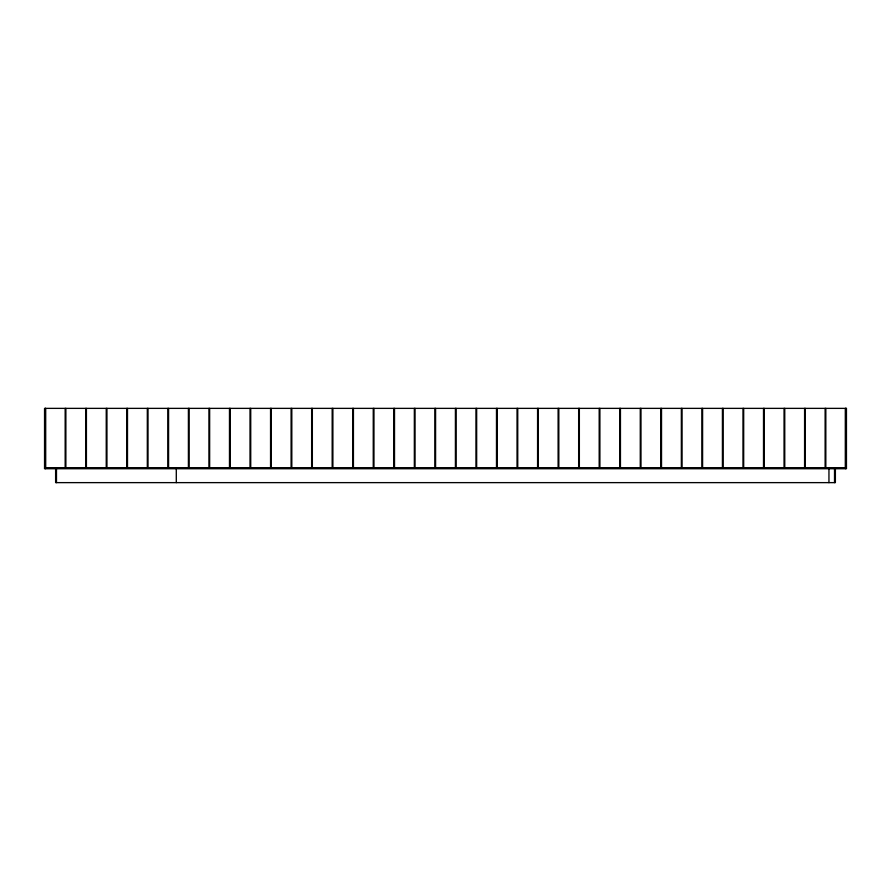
<?xml version="1.0" encoding="UTF-8"?>
<svg xmlns="http://www.w3.org/2000/svg" width="891" height="891" viewBox="0 0 891 891"><rect width="100%" height="100%" fill="white"/><g stroke="black" fill="none" stroke-linecap="round" stroke-linejoin="round"><path stroke-width="1.34" d="M44.55 467.998L846.45 467.998M44.55 468.354L846.45 468.354M845.592 408.368L845.592 468.711M845.381 408.368L845.381 468.354M835.379 467.575L835.379 482.632L55.621 482.632L55.621 467.575M834.522 467.575L834.522 482.632M828.953 467.575L828.953 482.632M825.834 408.368L825.834 468.354M825.122 408.368L825.122 468.354M805.297 408.368L805.297 468.354M804.584 408.368L804.584 468.354M784.759 408.368L784.759 468.354M784.047 408.368L784.047 468.354M764.222 408.368L764.222 468.354M763.509 408.368L763.509 468.354M743.684 408.368L743.684 468.354M742.971 408.368L742.971 468.354M723.147 408.368L723.147 468.354M722.423 408.368L722.423 468.354M702.598 408.368L702.598 468.354M701.885 408.368L701.885 468.354M682.06 408.368L682.06 468.354M681.348 408.368L681.348 468.354M661.523 408.368L661.523 468.354M660.81 408.368L660.81 468.354M640.985 408.368L640.985 468.354M640.273 408.368L640.273 468.354M620.448 408.368L620.448 468.354M619.724 408.368L619.724 468.354M599.899 408.368L599.899 468.354M599.186 408.368L599.186 468.354M579.362 408.368L579.362 468.354M578.649 408.368L578.649 468.354M558.824 408.368L558.824 468.354M558.111 408.368L558.111 468.354M538.287 408.368L538.287 468.354M537.574 408.368L537.574 468.354M517.749 408.368L517.749 468.354M517.036 408.368L517.036 468.354M497.211 408.368L497.211 468.354M496.487 408.368L496.487 468.354M476.663 408.368L476.663 468.354M475.95 408.368L475.95 468.354M456.125 408.368L456.125 468.354M455.412 408.368L455.412 468.354M435.588 408.368L435.588 468.354M434.875 408.368L434.875 468.354M415.05 408.368L415.05 468.354M414.337 408.368L414.337 468.354M394.513 408.368L394.513 468.354M393.789 408.368L393.789 468.354M373.964 408.368L373.964 468.354M373.251 408.368L373.251 468.354M353.426 408.368L353.426 468.354M352.713 408.368L352.713 468.354M332.889 408.368L332.889 468.354M332.176 408.368L332.176 468.354M312.351 408.368L312.351 468.354M311.638 408.368L311.638 468.354M291.814 408.368L291.814 468.354M291.101 408.368L291.101 468.354M271.276 408.368L271.276 468.354M270.552 408.368L270.552 468.354M250.727 408.368L250.727 468.354M250.015 408.368L250.015 468.354M230.19 408.368L230.19 468.354M229.477 408.368L229.477 468.354M209.652 408.368L209.652 468.354M208.94 408.368L208.94 468.354M189.115 408.368L189.115 468.354M188.402 408.368L188.402 468.354M176.295 467.575L176.295 482.632M168.577 408.368L168.577 468.354M167.853 408.368L167.853 468.354M148.029 408.368L148.029 468.354M147.316 408.368L147.316 468.354M127.491 408.368L127.491 468.354M126.778 408.368L126.778 468.354M106.953 408.368L106.953 468.354M106.241 408.368L106.241 468.354M86.416 408.368L86.416 468.354M85.703 408.368L85.703 468.354M65.878 408.368L65.878 468.354M65.166 408.368L65.166 468.354M56.478 467.575L56.478 482.632M45.619 408.368L45.619 468.354M45.408 408.368L45.408 468.711M846.45 408.368L44.55 408.368L44.55 468.711L846.45 468.711L846.45 408.368"/></g></svg>
